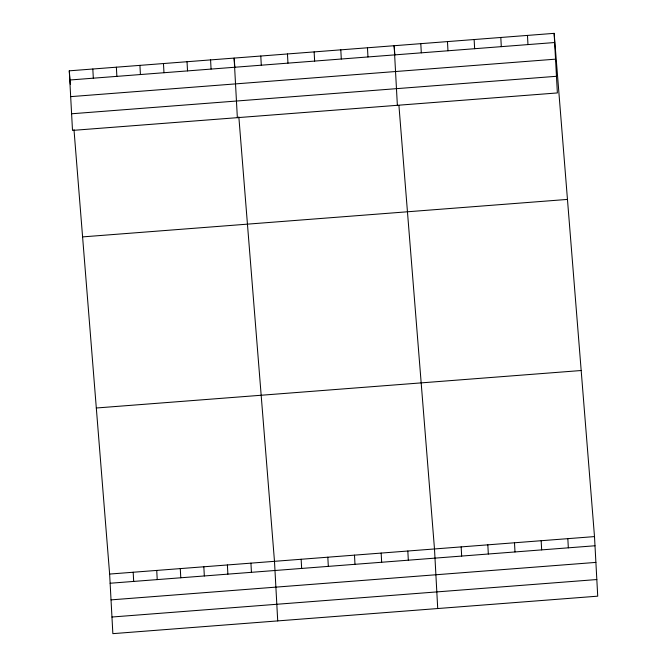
<?xml version="1.0" encoding="UTF-8"?>
<svg xmlns="http://www.w3.org/2000/svg" width="667" height="667" viewBox="0 0 667 667"><rect width="100%" height="100%" fill="white"/><g stroke="black" fill="none" stroke-linecap="round" stroke-linejoin="round"><path stroke-width="1" d="M554.144 33.35L557.37 92.938L72.503 130.407L69.276 70.827L554.144 33.35L594.497 536.593L597.724 596.173L112.856 633.65L109.63 574.062L73.987 129.623M69.768 80.007L554.636 42.53M70.669 96.64L555.544 59.163M71.602 113.774L556.47 76.296M82.591 236.893L567.459 199.416M96.315 407.996L581.182 370.518M109.63 574.062L594.497 536.593M110.13 583.241L594.997 545.764M111.03 599.875L595.898 562.398M111.956 617.017L596.823 579.54M394.881 55.002L394.139 45.715L397.365 105.303M398.933 105.544L434.492 548.958L437.719 608.537M234.876 67.367L234.125 58.087L237.352 117.667M238.844 116.875L274.487 561.322L277.714 620.91M69.276 70.827L70.352 84.234M567.834 538.653L568.334 547.832M527.472 35.409L527.972 44.589M541.162 540.712L541.662 549.891M500.809 37.469L501.301 46.648M514.499 542.771L514.991 551.951M474.137 39.536L474.637 48.716M487.827 544.831L488.327 554.01M447.474 41.596L447.966 50.775M461.164 546.898L461.656 556.078M420.802 43.655L421.302 52.835M407.829 551.017L408.321 560.197M367.467 47.782L367.967 56.953M381.157 553.076L381.657 562.256M340.804 49.842L341.296 59.021M354.494 555.144L354.986 564.315M314.132 51.901L314.632 61.081M327.822 557.203L328.322 566.383M287.46 53.96L287.961 63.14M301.15 559.263L301.651 568.442M260.797 56.02L261.289 65.199M250.934 563.148L251.434 572.319M210.58 59.905L211.072 69.085M227.389 564.966L227.881 574.145M187.027 61.723L187.527 70.902M203.835 566.783L204.327 575.963M163.473 63.548L163.974 72.728M180.282 568.609L180.782 577.78M139.928 65.366L140.42 74.546M156.728 570.427L157.229 579.606M116.375 67.184L116.875 76.363M133.183 572.244L133.675 581.424M92.821 69.009L93.322 78.189"/></g></svg>
